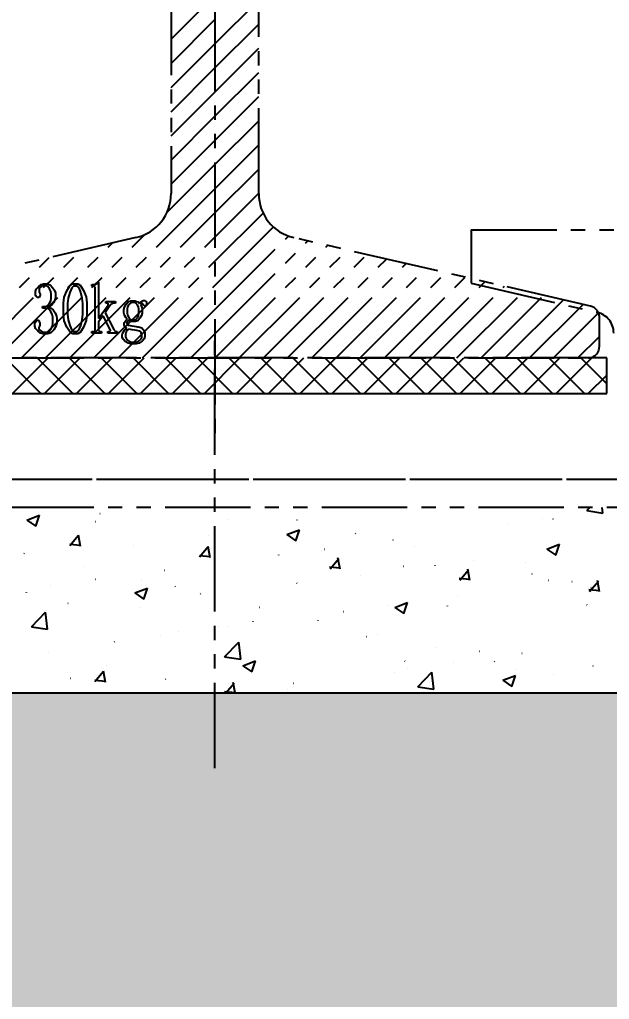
# Model space of a CAD drawing. Header units: millimetres. Extents: x -50460 to 50460, y -35640 to 35640.
# Drawn here: x 29343.7 to 29426.4, y 20421.4 to 20559 of the extents above; entities that cross this region are included whole.
import ezdxf

# ---------------------------------------------------------------- set-up
doc = ezdxf.new("R2010")
doc.units = ezdxf.units.MM
doc.linetypes.add('双点画线', pattern=[22, 12, -2, 2, -2, 2, -2])
doc.layers.get('0').update_dxf_attribs({"lineweight": 35})
for name, color, linetype, lineweight in [('7', 30, '双点画线', 18), ('EB0', 7, 'Continuous', 15), ('剖面线层', 6, 'Continuous', 18), ('尺寸线层', 4, 'Continuous', 18), ('细实线层', 3, 'Continuous', 18)]:
    doc.layers.add(name, color=color, linetype=linetype, lineweight=lineweight)
doc.styles.get("Standard").update_dxf_attribs({"font": ''})
doc.styles.get('Standard').set_extended_font_data('宋体')
doc.dimstyles.new('AM_DEMATIC$0', dxfattribs={"dimscale": 120, "dimtxt": 3, "dimasz": 1.5, "dimexe": 1, "dimexo": 0, "dimgap": 1, "dimtad": 1, "dimdsep": 46, "dimtxsty": 'Standard', "dimblk": '_CAXARROW', "dimcen": 0, "dimdle": 3, "dimclrd": 256, "dimclre": 256, "dimclrt": 2, "dimadec": 0, "dimazin": 2, "dimtfac": 0.7071067811865475, "dimtdec": 3, "dimtmove": 0, "dimatfit": 3, "dimfxl": 1, "dimfrac": 2, "dimtolj": 1, "dimlwd": 18, "dimarcsym": 0})

# ---------------------------------------------------------------- blocks, each defined once
blk = doc.blocks.new('*X651')
at = {"layer": '剖面线层', "linetype": 'Continuous', "lineweight": 18}
h = blk.add_hatch(dxfattribs=at)
h.set_pattern_fill('AR-CONC', color=256, scale=2, style=0)
h.set_pattern_definition([(50, (0, 0), (364.3693379920079, -31.87817107780614), [38.1, -419.1]), (355, (0, 0), (-70.48565195133396, 382.11328576436), [30.48, -335.28]), (100.451, (30.364, -2.6565), (293.8850033319186, 350.2333756405837), [32.38, -356.18]), (46.1842, (0, 101.6), (542.1580817842598, -84.0846558654543), [57.15, -628.65]), (96.6356, (45.1798, 94.593), (474.8084689324743, 494.8511117800984), [48.57, -534.27]), (351.1840000000001, (0, 101.6), (474.8092116278674, 494.8502357211958), [45.72, -502.92]), (21, (50.8, 76.2), (303.2297596707666, -204.5310370335249), [38.1, -419.1]), (326, (50.8, 76.2), (123.6040566952945, 368.3759322446384), [30.48, -335.28]), (71.4514, (76.069, 59.1558), (426.8329815402489, 163.8457154321148), [32.38, -356.18]), (37.50000000000001, (0, 0), (6.177206501183633, 169.1100777463062), [0, -331.216, 0, -340.36, 0, -336.55]), (7.499999999999999, (0, 0), (133.6393250206115, 200.361149636239), [0, -194.056, 0, -323.596, 0, -128.27]), (-32.5, (-113.284, 0), (271.1811903337428, -11.45748798534692), [0, -127, 0, -396.24, 0, -525.78]), (-42.5, (-164.084, 0), (296.2583627720361, 50.85298206666603), [0, -165.1, 0, -263.144, 0, -373.38])])
h.paths.add_polyline_path([(-14158.30703847496, -200), (-14158.30703847496, -50.59028300460341), (-14158.30703847496, 0), (2421.692961525172, 0), (2421.692961525172, -200)], flags=0)
at = {"layer": '7', "linetype": '双点画线', "lineweight": 25}
blk.add_line((-14158.30703847496, 0), (2421.692961525172, 0), dxfattribs=at)
blk = doc.blocks.new('*X667')
at = {"layer": '7', "linetype": '双点画线', "lineweight": 25}
for p, q in [((0, 162.5038301414315), (0, 34.88225860645252)), ((-6.149999999994179, 120.7689010294016), (-6.149999999994179, 70.13117869541747)), ((6.149999999994179, 70.13117869541747), (6.149999999994179, 120.7689010294016)), ((-6.150000000081491, 91.81168824545603), (-1.164153218269348e-10, 97.9616882454211)), ((5.820766091346741e-11, 91.17346314615133), (6.150000000081491, 97.32346314617462)), ((-6.150000000023283, 88.41757569585025), (-5.820766091346741e-11, 94.56757569575711)), ((-5.820766091346741e-11, 87.77935059631272), (6.149999999965075, 93.9293505962778)), ((-6.150000000081491, 85.02346314606984), (5.820766091346741e-11, 91.17346314615133)), ((5.820766091346741e-11, 84.38523804670695), (6.150000000081491, 90.53523804667202)), ((-6.150000000081491, 81.62935059628944), (-5.820766091346741e-11, 87.77935059631272)), ((2.91038304567337e-10, 80.99112549727579), (6.150000000197906, 87.14112549724086)), ((-6.150000000023283, 78.23523804668366), (5.820766091346741e-11, 84.38523804670695)), ((5.820766091346741e-11, 77.59701294732076), (6.150000000081491, 83.74701294734405)), ((-6.150000000139698, 74.84112549678684), (5.820766091346741e-11, 80.99112549704296)), ((5.820766091346741e-11, 74.20290039759857), (6.150000000081491, 80.35290039762185)), ((-6.149999999906868, 71.44701294735569), (-5.820766091346741e-11, 77.59701294720435)), ((5.820766091346741e-11, 70.80878784787637), (6.150000000081491, 76.95878784789966)), ((-6.735949545909534, 67.46695085157262), (-5.820766091346741e-11, 74.20290039748215)), ((-5.820766091346741e-11, 67.41467529815418), (6.150000000081491, 73.56467529829388)), ((-23.75878784776432, 47.05000000005384), (-5.820766091346741e-11, 70.80878784775996)), ((5.820766091346741e-11, 64.0205627485484), (6.150000000081491, 70.17056274857168)), ((-20.36467529810034, 47.05000000011205), (-5.820766091346741e-11, 67.41467529815418)), ((-5.820766091346741e-11, 60.62645019870979), (6.769359332742169, 67.39580953138648)), ((5.820766091346741e-11, 57.23233764910401), (8.213721730397083, 65.4460593793192)), ((35.99041606974788, 65.04999957531254), (100.9904147956986, 65.04999957531254)), ((35.99041606974788, 65.04999957531254), (35.99041606974788, 57.53504422264086)), ((-11.07156080492132, 63.94392878402869), (-52.7426721764059, 54.32339467950078)), ((-27.15290039754473, 47.04999999993743), (-9.835772156264284, 64.3671282412688)), ((-16.97056274855277, 47.04999999993743), (-5.820766091346741e-11, 64.02056274843198)), ((2.91038304567337e-10, 53.83822509973106), (10.32650521153118, 64.16473031084752)), ((5.820766091346741e-11, 50.44411254977604), (13.04435971792554, 63.48847226764337)), ((52.7426721764059, 54.32339467950078), (11.07156080492132, 63.94392878402869)), ((-33.94112549704732, 47.04999999999563), (-18.84088699729182, 62.15023849969293)), ((-30.54701294726692, 47.04999999999563), (-14.42797296779463, 63.16903997946793)), ((0.03394112555542961, 47.05000000005384), (15.82942939474015, 62.84548826918035)), ((3.42805367539404, 47.05000000017026), (18.58692412398523, 62.20887044881965)), ((-37.33523804653669, 47.05000000011205), (-23.25380102603231, 61.13143702061643)), ((-13.57645019865595, 47.05000000005384), (-5.820766091346741e-11, 60.62645019870979)), ((6.822166224999819, 47.04999999999563), (21.34441885357955, 61.57225262857537)), ((10.21627877483843, 47.05000000028667), (24.10191358294105, 60.9356348083893)), ((13.61039132444421, 47.05000000017026), (26.85940831241896, 60.29901698814501)), ((17.00450387393357, 47.04999999999563), (29.61690304212971, 59.66239916813356)), ((20.3986164238886, 47.05000000017026), (32.37439777160762, 59.02578134788928)), ((23.79272897349438, 47.05000000011205), (35.13189250096912, 58.389163527645)), ((-25.17240260523977, 56.37757411984421), (-25.06840260523313, 56.69757411984392)), ((-25.06840260523313, 56.69757411984392), (-24.75640260522778, 57.0575741198445)), ((-24.75640260522778, 57.0575741198445), (-24.37640260523767, 57.34257411984436)), ((-24.59734010523243, 56.90562099484669), (-24.66040260523732, 56.74694911984625)), ((-24.66040260523732, 56.74694911984625), (-24.66040260523732, 56.58319911984654)), ((-24.66040260523732, 56.58319911984654), (-24.66040260523732, 56.41913661984654)), ((-24.40815260523232, 57.05413661984494), (-24.59734010523243, 56.90562099484669)), ((-24.19152760523139, 57.16171474484509), (-24.40815260523232, 57.05413661984494)), ((-24.37640260523767, 57.34257411984436), (-24.06840260523313, 57.43757411984552)), ((-24.0461526052386, 57.19757411984392), (-24.19152760523139, 57.16171474484509)), ((-24.06840260523313, 57.43757411984552), (-23.79640260523593, 57.43757411984552)), ((-23.93640260523534, 57.19757411984392), (-24.0461526052386, 57.19757411984392)), ((-23.68565260522882, 57.19757411984392), (-23.93640260523534, 57.19757411984392)), ((-23.79640260523593, 57.43757411984552), (-23.47640260522894, 57.43757411984552)), ((-23.43877760523173, 57.08960536984523), (-23.68565260522882, 57.19757411984392)), ((-23.47640260522894, 57.43757411984552), (-23.14040260523325, 57.3114803698445)), ((-23.19965260523895, 56.76569911984552), (-23.43877760523173, 57.08960536984523)), ((-23.02321510523325, 56.3698397448461), (-23.19965260523895, 56.76569911984552)), ((-23.14040260523325, 57.3114803698445), (-22.77240260523104, 56.93319911984509)), ((-22.77240260523104, 56.93319911984509), (-22.48440260523057, 56.48429286984538)), ((-22.48440260523057, 56.48429286984538), (-22.38840260524012, 56.14632411984348)), ((-21.14492815267295, 55.56257411984552), (-20.79692815267481, 56.47757411984639)), ((-20.79692815267481, 56.47757411984639), (-20.35692815267248, 57.19757411984392)), ((-20.07899065267702, 56.90257411984567), (-20.37167815267458, 56.25757411984523)), ((-20.35692815267248, 57.19757411984392), (-19.96492815267993, 57.43757411984552)), ((-19.82742815268284, 57.11757411984581), (-20.07899065267702, 56.90257411984567)), ((-19.96492815267993, 57.43757411984552), (-19.59692815267772, 57.43757411984552)), ((-19.59642815268307, 57.11757411984581), (-19.82742815268284, 57.11757411984581)), ((-19.59692815267772, 57.43757411984552), (-19.24492815267877, 57.43757411984552)), ((-19.33267815268482, 57.11757411984581), (-19.59642815268307, 57.11757411984581)), ((-19.06886565267632, 56.90257411984567), (-19.33267815268482, 57.11757411984581)), ((-19.24492815267877, 57.43757411984552), (-18.86492815267411, 57.20757411984596)), ((-18.80492815267644, 56.25757411984523), (-19.06886565267632, 56.90257411984567)), ((-18.86492815267411, 57.20757411984596), (-18.4289281526726, 56.51757411984363)), ((-18.4289281526726, 56.51757411984363), (-18.08092815267446, 55.62257411984319)), ((-17.25345370011928, 57.11757411984581), (-17.25345370011928, 57.35757411984378)), ((-17.25345370011928, 57.35757411984378), (-16.97545370012813, 57.35757411984378)), ((-17.07445370013011, 57.11757411984581), (-17.25345370011928, 57.11757411984581)), ((-16.99970370013034, 57.11757411984581), (-17.07445370013011, 57.11757411984581)), ((-16.92870370011951, 57.09757411984538), (-16.99970370013034, 57.11757411984581)), ((-16.97545370012813, 57.35757411984378), (-16.88270370011742, 57.35757411984378)), ((-16.86520370013022, 57.03757411984407), (-16.92870370011951, 57.09757411984538)), ((-16.88270370011742, 57.35757411984378), (-16.77839120011777, 57.37757411984421)), ((-16.82039120011905, 56.95757411984596), (-16.86520370013022, 57.03757411984407)), ((-16.80545370012987, 56.87757411984421), (-16.82039120011905, 56.95757411984596)), ((-16.80545370012987, 56.7975741198461), (-16.80545370012987, 56.87757411984421)), ((-16.80545370012987, 51.07757411984494), (-16.80545370012987, 56.7975741198461)), ((-16.77839120011777, 57.37757411984421), (-16.65095370012568, 57.43757411984552)), ((-16.65095370012568, 57.43757411984552), (-16.53514120011823, 57.51757411984363)), ((-16.53514120011823, 57.51757411984363), (-16.46570370013069, 57.59757411984538)), ((-16.46570370013069, 57.59757411984538), (-16.41945370013127, 57.67757411984348)), ((-16.41945370013127, 57.67757411984348), (-16.35745370012592, 57.67757411984348)), ((-16.35745370012592, 57.67757411984348), (-16.35745370012592, 52.59757411984538)), ((-10.18233764887555, 47.05000000017026), (-1.746229827404022e-10, 57.23233764887118)), ((27.18684152333299, 47.05000000028667), (37.88938723033061, 57.7525457072843)), ((30.58095407282235, 47.05000000011205), (40.64688195980852, 57.11592788704002)), ((33.97506662242813, 47.04999999993743), (43.40437668928644, 56.47931006679573)), ((35.99041606974788, 57.53504422264086), (53.66526929511747, 53.45448189251329)), ((-25.17240260523977, 56.07757411984494), (-25.17240260523977, 56.37757411984421)), ((-25.17240260523977, 55.91757411984509), (-25.17240260523977, 56.07757411984494)), ((-25.14440260523406, 55.76757411984363), (-25.17240260523977, 55.91757411984509)), ((-25.0604026052315, 55.63757411984625), (-25.14440260523406, 55.76757411984363)), ((-24.96040260524023, 55.5475741198461), (-25.0604026052315, 55.63757411984625)), ((-24.8844026052393, 55.51757411984363), (-24.96040260524023, 55.5475741198461)), ((-24.82040260524082, 55.51757411984363), (-24.8844026052393, 55.51757411984363)), ((-24.74040260523907, 55.51757411984363), (-24.82040260524082, 55.51757411984363)), ((-24.66440260523814, 55.54827724484494), (-24.74040260523907, 55.51757411984363)), ((-24.59640260523884, 55.64038661984523), (-24.66440260523814, 55.54827724484494)), ((-24.66040260523732, 56.41913661984654), (-24.64440260523406, 56.27562099484567)), ((-24.64440260523406, 56.27562099484567), (-24.59640260523884, 56.17319911984669)), ((-24.59640260523884, 56.17319911984669), (-24.54840260522906, 56.0964022448461)), ((-24.54840260522906, 55.75812099484392), (-24.59640260523884, 55.64038661984523)), ((-24.54840260522906, 56.0964022448461), (-24.53240260524035, 56.02976161984407)), ((-24.53240260524035, 55.86569911984407), (-24.54840260522906, 55.75812099484392)), ((-24.53240260524035, 56.02976161984407), (-24.53240260524035, 55.96819911984494)), ((-24.53240260524035, 55.96819911984494), (-24.53240260524035, 55.86569911984407)), ((-23.26065260524047, 54.66819911984567), (-23.03846510522999, 55.04858974484523)), ((-23.03846510522999, 55.04858974484523), (-22.96440260524105, 55.40851161984392)), ((-22.96440260524105, 56.04601161984465), (-23.02321510523325, 56.3698397448461)), ((-22.96440260524105, 55.75819911984581), (-22.96440260524105, 56.04601161984465)), ((-22.96440260524105, 55.40851161984392), (-22.96440260524105, 55.75819911984581)), ((-22.44840260523779, 55.22796474484494), (-22.6284026052308, 54.83444911984407)), ((-22.38840260524012, 55.56101161984407), (-22.44840260523779, 55.22796474484494)), ((-22.38840260524012, 56.14632411984348), (-22.38840260524012, 55.86382411984596)), ((-22.38840260524012, 55.86382411984596), (-22.38840260524012, 55.56101161984407)), ((-21.26092815268203, 54.73757411984479), (-21.14492815267295, 55.56257411984552)), ((-20.60661565267947, 55.4325741198445), (-20.6849281526811, 54.67757411984348)), ((-20.37167815267458, 56.25757411984523), (-20.60661565267947, 55.4325741198445)), ((-18.60692815267248, 55.4325741198445), (-18.80492815267644, 56.25757411984523)), ((-18.54092815268086, 54.67757411984348), (-18.60692815267248, 55.4325741198445)), ((-18.08092815267446, 55.62257411984319), (-17.96492815267993, 54.77757411984567)), ((-12.10197924757085, 54.96257411984334), (-11.7899792475655, 55.07757411984494)), ((-11.7899792475655, 55.07757411984494), (-11.48597924757632, 55.07757411984494)), ((-11.48597924757632, 55.07757411984494), (-11.3579792475648, 55.07757411984494)), ((-11.3579792475648, 55.07757411984494), (-11.20197924757667, 55.0575741198445)), ((-11.20197924757667, 55.0575741198445), (-10.98997924756259, 54.99757411984319)), ((-10.18997924757423, 55.01757411984363), (-10.04197924757318, 55.09257411984436)), ((-10.04197924757318, 55.09257411984436), (-9.94997924756899, 55.11757411984581)), ((-9.94997924756899, 55.11757411984581), (-9.885979247570504, 55.11757411984581)), ((-9.885979247570504, 55.11757411984581), (-9.805979247568757, 55.11757411984581)), ((-9.805979247568757, 55.11757411984581), (-9.729979247567826, 55.08257411984596)), ((-9.729979247567826, 55.08257411984596), (-9.661979247568524, 54.97757411984639)), ((37.36917917203391, 47.04999999993743), (46.16187141853152, 55.84269224643504)), ((40.76329172187252, 47.05000000011205), (48.91936614824226, 55.20607442636538)), ((-24.18040260522685, 54.03757411984407), (-24.18040260522685, 54.27757411984567)), ((-24.18040260522685, 54.27757411984567), (-23.86865260523336, 54.27757411984567)), ((-23.76440260522941, 54.03757411984407), (-24.18040260522685, 54.03757411984407)), ((-23.86865260523336, 54.27757411984567), (-23.56077760523476, 54.37523036984567)), ((-23.37640260523767, 53.92624599484407), (-23.76440260522941, 54.03757411984407)), ((-23.56077760523476, 54.37523036984567), (-23.26065260524047, 54.66819911984567)), ((-23.12440260522999, 54.30976161984654), (-23.38040260523849, 54.20882411984348)), ((-23.38040260523849, 54.20882411984348), (-23.02840260523953, 54.05007411984479)), ((-23.04440260522824, 53.59226161984407), (-23.37640260523767, 53.92624599484407)), ((-22.87240260523686, 54.49140224484654), (-23.12440260522999, 54.30976161984654)), ((-23.02840260523953, 54.05007411984479), (-22.70040260523092, 53.80194911984654)), ((-22.6284026052308, 54.83444911984407), (-22.87240260523686, 54.49140224484654)), ((-22.70040260523092, 53.80194911984654), (-22.42040260523208, 53.37507411984552)), ((-21.26092815268203, 53.95757411984596), (-21.26092815268203, 54.73757411984479)), ((-21.26092815268203, 53.11757411984581), (-21.26092815268203, 53.95757411984596)), ((-20.6849281526811, 54.67757411984348), (-20.6849281526811, 53.95757411984596)), ((-20.6849281526811, 53.95757411984596), (-20.6849281526811, 53.19757411984392)), ((-18.54092815268086, 53.95757411984596), (-18.54092815268086, 54.67757411984348)), ((-18.54092815268086, 53.19757411984392), (-18.54092815268086, 53.95757411984596)), ((-17.96492815267993, 54.77757411984567), (-17.96492815267993, 53.95757411984596)), ((-17.96492815267993, 53.95757411984596), (-17.96492815267993, 53.13757411984625)), ((-16.35745370012592, 52.59757411984538), (-15.01345370012859, 54.39757411984465)), ((-14.63895370012324, 54.48882411984596), (-15.38045370012696, 53.37819911984479)), ((-15.30145370012906, 54.75757411984523), (-15.30145370012906, 54.99757411984319)), ((-15.30145370012906, 54.99757411984319), (-13.95745370011718, 54.99757411984319)), ((-15.10945370011905, 54.75757411984523), (-15.30145370012906, 54.75757411984523)), ((-15.04545370012056, 54.75757411984523), (-15.10945370011905, 54.75757411984523)), ((-14.99345370012452, 54.73257411984378), (-15.04545370012056, 54.75757411984523)), ((-15.01345370012859, 54.39757411984465), (-14.98145370012207, 54.47757411984639)), ((-14.96545370011881, 54.65757411984669), (-14.99345370012452, 54.73257411984378)), ((-14.98145370012207, 54.47757411984639), (-14.961453700118, 54.56257411984552)), ((-14.961453700118, 54.56257411984552), (-14.96545370011881, 54.65757411984669)), ((-14.57395370012091, 54.56569911984479), (-14.63895370012324, 54.48882411984596)), ((-14.48870370011718, 54.63773036984639), (-14.57395370012091, 54.56569911984479)), ((-14.36295370012522, 54.70007411984625), (-14.48870370011718, 54.63773036984639)), ((-14.24132870012545, 54.74319911984639), (-14.36295370012522, 54.70007411984625)), ((-14.16845370012743, 54.75757411984523), (-14.24132870012545, 54.74319911984639)), ((-14.11995370012301, 54.75757411984523), (-14.16845370012743, 54.75757411984523)), ((-13.95745370011718, 54.75757411984523), (-14.11995370012301, 54.75757411984523)), ((-13.95745370011718, 54.99757411984319), (-13.95745370011718, 54.75757411984523)), ((-12.76597924757516, 53.85757411984378), (-12.6819792475726, 54.19757411984392)), ((-12.76597924757516, 53.5575741198445), (-12.76597924757516, 53.85757411984378)), ((-12.6819792475726, 54.19757411984392), (-12.42997924756492, 54.61757411984581)), ((-12.42997924756492, 54.61757411984581), (-12.10197924757085, 54.96257411984334)), ((-12.25797924757353, 54.22757411984639), (-12.3179792475712, 53.89757411984465)), ((-12.3179792475712, 53.89757411984465), (-12.3179792475712, 53.5575741198445)), ((-12.07797924756596, 54.53757411984407), (-12.25797924757353, 54.22757411984639)), ((-11.85397924756398, 54.76257411984625), (-12.07797924756596, 54.53757411984407)), ((-11.66197924756852, 54.83757411984334), (-11.85397924756398, 54.76257411984625)), ((-11.48597924757632, 54.83757411984334), (-11.66197924756852, 54.83757411984334)), ((-11.30997924756957, 54.83757411984334), (-11.48597924757632, 54.83757411984334)), ((-11.11797924757411, 54.76257411984625), (-11.30997924756957, 54.83757411984334)), ((-10.89397924757213, 54.53757411984407), (-11.11797924757411, 54.76257411984625)), ((-10.98997924756259, 54.99757411984319), (-10.7899792475655, 54.91257411984407)), ((-10.71397924756457, 54.22757411984639), (-10.89397924757213, 54.53757411984407)), ((-10.7899792475655, 54.91257411984407), (-10.66997924757015, 54.81757411984654)), ((-10.65397924756689, 53.89757411984465), (-10.71397924756457, 54.22757411984639)), ((-10.66997924757015, 54.81757411984654), (-10.58997924756841, 54.71757411984436)), ((-10.65397924756689, 53.5575741198445), (-10.65397924756689, 53.89757411984465)), ((-10.58997924756841, 54.71757411984436), (-10.47797924757469, 54.81757411984654)), ((-10.47797924757469, 54.81757411984654), (-10.34997924756317, 54.91757411984509)), ((-10.39797924757295, 54.61757411984581), (-10.46197924757143, 54.5575741198445)), ((-10.46197924757143, 54.5575741198445), (-10.39797924757295, 54.47757411984639)), ((-10.32197924757202, 54.66757411984509), (-10.39797924757295, 54.61757411984581)), ((-10.39797924757295, 54.47757411984639), (-10.33397924757446, 54.34757411984538)), ((-10.34997924756317, 54.91757411984509), (-10.18997924757423, 55.01757411984363)), ((-10.33397924757446, 54.34757411984538), (-10.26997924757598, 54.11757411984581)), ((-10.2219792475662, 54.69757411984392), (-10.32197924757202, 54.66757411984509)), ((-10.26997924757598, 54.11757411984581), (-10.2219792475662, 53.87257411984319)), ((-10.13397924756282, 54.69757411984392), (-10.2219792475662, 54.69757411984392)), ((-10.2219792475662, 53.87257411984319), (-10.20597924756294, 53.69757411984392)), ((-10.20597924756294, 53.69757411984392), (-10.20597924756294, 53.5575741198445)), ((-10.09397924756922, 54.65757411984669), (-10.13397924756282, 54.69757411984392)), ((-10.07797924756596, 54.59757411984538), (-10.09397924756922, 54.65757411984669)), ((-10.0619792475627, 54.53757411984407), (-10.07797924756596, 54.59757411984538)), ((-10.03397924757155, 54.47757411984639), (-10.0619792475627, 54.53757411984407)), ((-9.98197924757551, 54.41757411984509), (-10.03397924757155, 54.47757411984639)), ((-9.921979247563286, 54.37257411984319), (-9.98197924757551, 54.41757411984509)), ((-9.869979247567244, 54.35757411984378), (-9.921979247563286, 54.37257411984319)), ((-9.821979247572017, 54.35757411984378), (-9.869979247567244, 54.35757411984378)), ((-9.75797924757353, 54.35757411984378), (-9.821979247572017, 54.35757411984378)), ((-9.697979247575859, 54.38257411984523), (-9.75797924757353, 54.35757411984378)), ((-9.645979247565265, 54.45757411984596), (-9.697979247575859, 54.38257411984523)), ((-9.661979247568524, 54.97757411984639), (-9.613979247573297, 54.85757411984378)), ((-9.609979247572483, 54.55257411984348), (-9.645979247565265, 54.45757411984596)), ((-9.613979247573297, 54.85757411984378), (-9.597979247570038, 54.77757411984567)), ((-9.597979247570038, 54.63757411984625), (-9.609979247572483, 54.55257411984348)), ((-9.597979247570038, 54.77757411984567), (-9.597979247570038, 54.71757411984436)), ((-9.597979247570038, 54.71757411984436), (-9.597979247570038, 54.63757411984625)), ((-6.788225099211559, 47.05000000022847), (5.820766091346741e-11, 53.83822509949823)), ((44.1574042714783, 47.04999999993743), (51.67686087772017, 54.5694566061793)), ((-25.14590260523255, 52.17757411984348), (-25.03871510522731, 52.31257411984552)), ((-25.03871510522731, 52.31257411984552), (-24.96215260523604, 52.35757411984378)), ((-24.96215260523604, 52.35757411984378), (-24.90090260523721, 52.35757411984378)), ((-24.90090260523721, 52.35757411984378), (-24.80915260523034, 52.35757411984378)), ((-24.80915260523034, 52.35757411984378), (-24.72121510523721, 52.3114803698445)), ((-24.72121510523721, 52.3114803698445), (-24.64090260522789, 52.17319911984669)), ((-22.81640260524, 53.16718349484654), (-23.04440260522824, 53.59226161984407)), ((-22.74040260523907, 52.78257411984669), (-22.81640260524, 53.16718349484654)), ((-22.74040260523907, 52.41819911984567), (-22.74040260523907, 52.78257411984669)), ((-22.74040260523907, 51.97288661984567), (-22.74040260523907, 52.41819911984567)), ((-22.42040260523208, 53.37507411984552), (-22.22840260523662, 52.92343349484509)), ((-22.22840260523662, 52.92343349484509), (-22.16440260523814, 52.60101161984494)), ((-22.16440260523814, 52.60101161984494), (-22.16440260523814, 52.34319911984494)), ((-22.16440260523814, 52.34319911984494), (-22.16440260523814, 51.96601161984654)), ((-21.14092815267213, 52.25757411984523), (-21.26092815268203, 53.11757411984581)), ((-20.6849281526811, 53.19757411984392), (-20.60661565267947, 52.41757411984509)), ((-20.60661565267947, 52.41757411984509), (-20.37167815267458, 51.59757411984538)), ((-18.82117815267702, 51.59757411984538), (-18.61099065268354, 52.41757411984509)), ((-18.61099065268354, 52.41757411984509), (-18.54092815268086, 53.19757411984392)), ((-17.96492815267993, 53.13757411984625), (-18.08092815267446, 52.28757411984407)), ((-15.67295370012289, 52.9850741198461), (-16.35745370012592, 52.12819911984479)), ((-14.7169537001173, 51.04444911984319), (-15.67295370012289, 52.9850741198461)), ((-15.38045370012696, 53.37819911984479), (-14.18145370011916, 51.03757411984407)), ((-12.76597924757516, 53.39757411984465), (-12.76597924757516, 53.5575741198445)), ((-12.72997924756783, 53.20757411984596), (-12.76597924757516, 53.39757411984465)), ((-12.62197924757493, 52.95757411984596), (-12.72997924756783, 53.20757411984596)), ((-12.48997924756259, 52.72257411984538), (-12.62197924757493, 52.95757411984596)), ((-12.60597924757167, 52.17757411984348), (-12.48597924757632, 52.32757411984494)), ((-12.38197924756969, 52.57757411984494), (-12.48997924756259, 52.72257411984538)), ((-12.48597924757632, 52.32757411984494), (-12.38197924756969, 52.41757411984509)), ((-12.28597924756468, 52.47757411984639), (-12.38197924756969, 52.57757411984494)), ((-12.38197924756969, 52.41757411984509), (-12.28597924756468, 52.47757411984639)), ((-12.3179792475712, 53.5575741198445), (-12.3179792475712, 53.31757411984654)), ((-12.3179792475712, 53.31757411984654), (-12.26197924757435, 53.05257411984348)), ((-12.26197924757435, 53.05257411984348), (-12.09397924756922, 52.73757411984479)), ((-12.15797924756771, 52.31757411984654), (-12.2219792475662, 52.25757411984523)), ((-12.09397924756922, 52.35757411984378), (-12.15797924756771, 52.31757411984654)), ((-12.09397924756922, 52.73757411984479), (-11.87797924756887, 52.48257411984378)), ((-12.045979247574, 52.31757411984654), (-12.09397924756922, 52.35757411984378)), ((-11.96997924757306, 52.27257411984465), (-12.045979247574, 52.31757411984654)), ((-11.87797924756887, 52.48257411984378), (-11.67797924757178, 52.39757411984465)), ((-11.67797924757178, 52.39757411984465), (-11.48597924757632, 52.39757411984465)), ((-11.48597924757632, 52.39757411984465), (-11.27797924756305, 52.39757411984465)), ((-11.27797924756305, 52.39757411984465), (-11.06997924756433, 52.47257411984538)), ((-11.06997924756433, 52.47257411984538), (-10.86197924756561, 52.69757411984392)), ((-10.86197924756561, 52.69757411984392), (-10.70597924756294, 52.99257411984581)), ((-10.50997924756666, 52.61757411984581), (-10.82197924757202, 52.27257411984465)), ((-10.70597924756294, 52.99257411984581), (-10.65397924756689, 53.27757411984567)), ((-10.65397924756689, 53.27757411984567), (-10.65397924756689, 53.5575741198445)), ((-10.28197924756387, 53.02257411984465), (-10.50997924756666, 52.61757411984581)), ((-10.20597924756294, 53.31757411984654), (-10.28197924756387, 53.02257411984465)), ((-10.20597924756294, 53.5575741198445), (-10.20597924756294, 53.31757411984654)), ((47.55151682131691, 47.05000000017026), (53.862674962249, 53.36115814113509)), ((53.97500000000582, 48.63999999999942), (53.97500000000582, 52.77414627649341)), ((-25.26840260523022, 51.87757411984421), (-25.2377776052308, 52.01257411984625)), ((-25.26840260523022, 51.75757411984523), (-25.26840260523022, 51.87757411984421)), ((-25.26840260523022, 51.49757411984319), (-25.26840260523022, 51.75757411984523)), ((-25.16440260523814, 51.20257411984494), (-25.26840260523022, 51.49757411984319)), ((-25.2377776052308, 52.01257411984625), (-25.14590260523255, 52.17757411984348)), ((-24.85240260523278, 50.83757411984334), (-25.16440260523814, 51.20257411984494)), ((-24.67640260524058, 51.39483974484392), (-24.69240260522929, 51.31288661984581)), ((-24.69240260522929, 51.31288661984581), (-24.69240260522929, 51.25132411984669)), ((-24.69240260522929, 51.25132411984669), (-24.69240260522929, 51.12819911984479)), ((-24.69240260522929, 51.12819911984479), (-24.63159010522941, 50.99491786984436)), ((-24.6284026052308, 51.51757411984363), (-24.67640260524058, 51.39483974484392)), ((-24.64090260522789, 52.17319911984669), (-24.58352760523849, 52.01952724484363)), ((-24.63159010522941, 50.99491786984436), (-24.44915260522976, 50.84132411984319)), ((-24.58040260523558, 51.65054286984378), (-24.6284026052308, 51.51757411984363)), ((-24.58352760523849, 52.01952724484363), (-24.56440260523232, 51.92726161984319)), ((-24.56440260523232, 51.76319911984319), (-24.58040260523558, 51.65054286984378)), ((-24.56440260523232, 51.92726161984319), (-24.56440260523232, 51.86569911984407)), ((-24.56440260523232, 51.86569911984407), (-24.56440260523232, 51.76319911984319)), ((-23.32684010523371, 50.78382411984421), (-23.03365260522696, 51.10257411984639)), ((-22.61240260522754, 51.01319911984319), (-23.04840260522906, 50.58148036984494)), ((-23.03365260522696, 51.10257411984639), (-22.81371510523604, 51.53265224484494)), ((-22.81371510523604, 51.53265224484494), (-22.74040260523907, 51.97288661984567)), ((-22.27640260523185, 51.53921474484378), (-22.61240260522754, 51.01319911984319)), ((-22.16440260523814, 51.96601161984654), (-22.27640260523185, 51.53921474484378)), ((-20.7809281526861, 51.35757411984378), (-21.14092815267213, 52.25757411984523)), ((-20.33292815268214, 50.66757411984509), (-20.7809281526861, 51.35757411984378)), ((-20.37167815267458, 51.59757411984538), (-20.07899065267702, 50.96757411984436)), ((-20.07899065267702, 50.96757411984436), (-19.82742815268284, 50.75757411984523)), ((-19.3489281526854, 50.75757411984523), (-19.09324065268447, 50.96757411984436)), ((-19.09324065268447, 50.96757411984436), (-18.82117815267702, 51.59757411984538)), ((-18.4289281526726, 51.37757411984421), (-18.86492815267411, 50.6725741198461)), ((-18.08092815267446, 52.28757411984407), (-18.4289281526726, 51.37757411984421)), ((-16.86945370012836, 50.83757411984334), (-16.82145370011858, 50.91757411984509)), ((-16.82145370011858, 50.91757411984509), (-16.80545370012987, 50.99757411984319)), ((-16.80545370012987, 50.99757411984319), (-16.80545370012987, 51.07757411984494)), ((-16.35745370012592, 52.12819911984479), (-16.35745370012592, 51.07069911984581)), ((-16.35745370012592, 51.07069911984581), (-16.35745370012592, 50.99257411984581)), ((-16.35745370012592, 50.99257411984581), (-16.33745370012184, 50.91437099484392)), ((-14.66945370013127, 50.96257411984334), (-14.7169537001173, 51.04444911984319)), ((-14.64970370012452, 50.88577724484639), (-14.66945370013127, 50.96257411984334)), ((-14.18145370011916, 51.03757411984407), (-14.13345370012394, 50.95757411984596)), ((-14.13345370012394, 50.95757411984596), (-14.07745370012708, 50.88257411984523)), ((-12.83122924757481, 50.71757411984436), (-12.66854174756736, 50.94757411984392)), ((-12.73397924756864, 51.87757411984421), (-12.70197924757667, 52.01257411984625)), ((-12.73397924756864, 51.75757411984523), (-12.73397924756864, 51.87757411984421)), ((-12.73397924756864, 51.65757411984669), (-12.73397924756864, 51.75757411984523)), ((-12.7063542475662, 51.5475741198461), (-12.73397924756864, 51.65757411984669)), ((-12.62347924757341, 51.41757411984509), (-12.7063542475662, 51.5475741198461)), ((-12.70197924757667, 52.01257411984625), (-12.60597924757167, 52.17757411984348)), ((-12.66854174756736, 50.94757411984392), (-12.49797924756422, 51.07757411984494)), ((-12.51691674756876, 51.2975741198461), (-12.62347924757341, 51.41757411984509)), ((-12.41822924757435, 51.21757411984436), (-12.51691674756876, 51.2975741198461)), ((-12.49797924756422, 51.07757411984494), (-12.3234792475705, 51.15757411984669)), ((-12.3234792475705, 51.15757411984669), (-12.41822924757435, 51.21757411984436)), ((-12.33397924757446, 52.0575741198445), (-12.34997924756317, 51.99757411984319)), ((-12.34997924756317, 51.99757411984319), (-12.34997924756317, 51.95757411984596)), ((-12.34997924756317, 51.95757411984596), (-12.34997924756317, 51.87757411984421)), ((-12.34997924756317, 51.87757411984421), (-12.33397924757446, 51.7975741198461)), ((-12.28597924756468, 52.15757411984669), (-12.33397924757446, 52.0575741198445)), ((-12.33397924757446, 51.7975741198461), (-12.28597924756468, 51.71757411984436)), ((-12.20297924756596, 50.99757411984319), (-12.32816674756759, 50.88257411984523)), ((-12.2219792475662, 52.25757411984523), (-12.28597924756468, 52.15757411984669)), ((-12.28597924756468, 51.71757411984436), (-12.2219792475662, 51.65757411984669)), ((-12.2219792475662, 51.65757411984669), (-12.15797924756771, 51.63757411984625)), ((-12.07047924757353, 51.07757411984494), (-12.20297924756596, 50.99757411984319)), ((-12.15797924756771, 51.63757411984625), (-12.09397924756922, 51.63757411984625)), ((-12.09397924756922, 51.63757411984625), (-11.8859792475705, 51.59757411984538)), ((-11.86522924757446, 51.03757411984407), (-12.07047924757353, 51.07757411984494)), ((-11.83797924757528, 52.21757411984436), (-11.96997924757306, 52.27257411984465)), ((-11.8859792475705, 51.59757411984538), (-11.64597924756526, 51.55257411984348)), ((-11.61654174757132, 50.99257411984581), (-11.86522924757446, 51.03757411984407)), ((-11.69397924757504, 52.1725741198461), (-11.83797924757528, 52.21757411984436)), ((-11.58197924756678, 52.15757411984669), (-11.69397924757504, 52.1725741198461)), ((-11.64597924756526, 51.55257411984348), (-11.34197924757609, 51.49757411984319)), ((-11.28097924757458, 50.93757411984552), (-11.61654174757132, 50.99257411984581)), ((-11.48597924757632, 52.15757411984669), (-11.58197924756678, 52.15757411984669)), ((-11.14997924756608, 52.15757411984669), (-11.48597924757632, 52.15757411984669)), ((-11.34197924757609, 51.49757411984319), (-11.05797924757644, 51.44757411984392)), ((-10.9572292475641, 50.88257411984523), (-11.28097924757458, 50.93757411984552)), ((-10.82197924757202, 52.27257411984465), (-11.14997924756608, 52.15757411984669)), ((-11.05797924757644, 51.44757411984392), (-10.87797924756887, 51.41757411984509)), ((-10.87797924756887, 51.41757411984509), (-10.7499792475719, 51.39757411984465)), ((-10.7499792475719, 51.39757411984465), (-10.50997924756666, 51.35757411984378)), ((-10.50997924756666, 51.35757411984378), (-10.27397924757679, 51.26257411984625)), ((-10.27397924757679, 51.26257411984625), (-10.045979247574, 51.0575741198445)), ((-10.045979247574, 51.0575741198445), (-9.877979247568874, 50.8075741198445)), ((-24.46840260522731, 50.53757411984407), (-24.85240260523278, 50.83757411984334)), ((-24.14840260523488, 50.43757411984552), (-24.46840260522731, 50.53757411984407)), ((-24.44915260522976, 50.84132411984319), (-24.23009010523674, 50.71851161984523)), ((-24.23009010523674, 50.71851161984523), (-24.05940260522766, 50.67757411984348)), ((-23.86040260523441, 50.43757411984552), (-24.14840260523488, 50.43757411984552)), ((-24.05940260522766, 50.67757411984348), (-23.91290260523965, 50.67757411984348)), ((-23.91290260523965, 50.67757411984348), (-23.61990260523453, 50.67757411984348)), ((-23.46040260524023, 50.43757411984552), (-23.86040260523441, 50.43757411984552)), ((-23.61990260523453, 50.67757411984348), (-23.32684010523371, 50.78382411984421)), ((-23.04840260522906, 50.58148036984494), (-23.46040260524023, 50.43757411984552)), ((-19.94892815267667, 50.43757411984552), (-20.33292815268214, 50.66757411984509)), ((-19.59692815267772, 50.43757411984552), (-19.94892815267667, 50.43757411984552)), ((-19.82742815268284, 50.75757411984523), (-19.59642815268307, 50.75757411984523)), ((-19.24492815267877, 50.43757411984552), (-19.59692815267772, 50.43757411984552)), ((-19.59642815268307, 50.75757411984523), (-19.3489281526854, 50.75757411984523)), ((-18.86492815267411, 50.6725741198461), (-19.24492815267877, 50.43757411984552)), ((-17.25345370011928, 50.51757411984363), (-17.25345370011928, 50.75757411984523)), ((-17.25345370011928, 50.75757411984523), (-17.09345370013034, 50.75757411984523)), ((-15.90945370012196, 50.51757411984363), (-17.25345370011928, 50.51757411984363)), ((-17.09345370013034, 50.75757411984523), (-17.01345370012859, 50.75757411984523)), ((-17.01345370012859, 50.75757411984523), (-16.93745370012766, 50.77757411984567)), ((-16.93745370012766, 50.77757411984567), (-16.86945370012836, 50.83757411984334)), ((-16.33745370012184, 50.91437099484392), (-16.27745370012417, 50.83601161984552)), ((-16.27745370012417, 50.83601161984552), (-16.20145370012324, 50.77718349484348)), ((-16.20145370012324, 50.77718349484348), (-16.13345370012394, 50.75757411984523)), ((-16.13345370012394, 50.75757411984523), (-16.06945370012545, 50.75757411984523)), ((-16.06945370012545, 50.75757411984523), (-15.90945370012196, 50.75757411984523)), ((-15.90945370012196, 50.75757411984523), (-15.90945370012196, 50.51757411984363)), ((-15.00495370011777, 50.51757411984363), (-15.00495370011777, 50.75757411984523)), ((-15.00495370011777, 50.75757411984523), (-14.90895370012731, 50.75757411984523)), ((-13.70145370012324, 50.51757411984363), (-15.00495370011777, 50.51757411984363)), ((-14.90895370012731, 50.75757411984523), (-14.82895370012557, 50.75757411984523)), ((-14.82895370012557, 50.75757411984523), (-14.75307870013057, 50.77296474484319)), ((-14.75307870013057, 50.77296474484319), (-14.68545370011998, 50.81913661984436)), ((-14.68545370011998, 50.81913661984436), (-14.64970370012452, 50.88577724484639)), ((-14.07745370012708, 50.88257411984523), (-14.00545370012696, 50.81757411984654)), ((-14.00545370012696, 50.81757411984654), (-13.93345370012685, 50.77257411984465)), ((-13.93345370012685, 50.77257411984465), (-13.87745370012999, 50.75757411984523)), ((-13.87745370012999, 50.75757411984523), (-13.82945370012021, 50.75757411984523)), ((-13.82945370012021, 50.75757411984523), (-13.70145370012324, 50.75757411984523)), ((-13.70145370012324, 50.75757411984523), (-13.70145370012324, 50.51757411984363)), ((-12.98997924756259, 50.2975741198461), (-12.95029174757656, 50.47257411984538)), ((-12.98997924756259, 50.15757411984669), (-12.98997924756259, 50.2975741198461)), ((-12.98997924756259, 49.93757411984552), (-12.98997924756259, 50.15757411984669)), ((-12.8859792475705, 49.68757411984552), (-12.98997924756259, 49.93757411984552)), ((-12.95029174757656, 50.47257411984538), (-12.83122924757481, 50.71757411984436)), ((-12.57397924756515, 49.37757411984421), (-12.8859792475705, 49.68757411984552)), ((-12.51616674757679, 50.49257411984581), (-12.54197924757318, 50.31757411984654)), ((-12.54197924757318, 50.31757411984654), (-12.54197924757318, 50.15757411984669)), ((-12.54197924757318, 50.15757411984669), (-12.54197924757318, 49.99757411984319)), ((-12.54197924757318, 49.99757411984319), (-12.4719792475662, 49.8075741198445)), ((-12.43872924757306, 50.69757411984392), (-12.51616674757679, 50.49257411984581)), ((-12.4719792475662, 49.8075741198445), (-12.26197924757435, 49.5575741198445)), ((-12.32816674756759, 50.88257411984523), (-12.43872924757306, 50.69757411984392)), ((-12.26197924757435, 49.5575741198445), (-11.98191674756526, 49.34757411984538)), ((-10.7439792475634, 50.83757411984334), (-10.9572292475641, 50.88257411984523)), ((-10.58597924756759, 50.7975741198461), (-10.7439792475634, 50.83757411984334)), ((-10.50697924756969, 50.77757411984567), (-10.58597924756759, 50.7975741198461)), ((-10.58122924757481, 49.49757411984319), (-10.34779174756841, 49.71757411984436)), ((-10.42797924757178, 50.72257411984538), (-10.50697924756969, 50.77757411984567)), ((-10.34897924757388, 50.59757411984538), (-10.42797924757178, 50.72257411984538)), ((-10.28972924756818, 50.44257411984654), (-10.34897924757388, 50.59757411984538)), ((-10.34779174756841, 49.71757411984436), (-10.26997924757598, 49.93757411984552)), ((-10.26997924757598, 50.2975741198461), (-10.28972924756818, 50.44257411984654)), ((-10.26997924757598, 50.15757411984669), (-10.26997924757598, 50.2975741198461)), ((-10.26997924757598, 49.93757411984552), (-10.26997924757598, 50.15757411984669)), ((-9.921979247563286, 49.74257411984581), (-10.2219792475662, 49.39757411984465)), ((-9.821979247572017, 50.0575741198445), (-9.921979247563286, 49.74257411984581)), ((-9.877979247568874, 50.8075741198445), (-9.821979247572017, 50.57757411984494)), ((-9.821979247572017, 50.57757411984494), (-9.821979247572017, 50.35757411984378)), ((-9.821979247572017, 50.35757411984378), (-9.821979247572017, 50.0575741198445)), ((-3.394112549722195, 47.04999999999563), (5.820766091346741e-11, 50.44411254977604)), ((0, -10.56862464834194), (0, 50.04999999999563)), ((50.94562937127193, 47.05000000034488), (53.97500000015134, 50.07937062922429)), ((-12.17797924757178, 49.12257411984319), (-12.57397924756515, 49.37757411984421)), ((-11.82197924757202, 49.03757411984407), (-12.17797924757178, 49.12257411984319)), ((-11.98191674756526, 49.34757411984538), (-11.7017292475648, 49.27757411984567)), ((-11.48597924757632, 49.03757411984407), (-11.82197924757202, 49.03757411984407)), ((-11.7017292475648, 49.27757411984567), (-11.42147924756864, 49.27757411984567)), ((-11.05397924757563, 49.03757411984407), (-11.48597924757632, 49.03757411984407)), ((-11.42147924756864, 49.27757411984567), (-11.15697924756387, 49.27757411984567)), ((-11.15697924756387, 49.27757411984567), (-10.88079174756422, 49.33257411984596)), ((-10.62997924757656, 49.12757411984421), (-11.05397924757563, 49.03757411984407)), ((-10.88079174756422, 49.33257411984596), (-10.58122924757481, 49.49757411984319)), ((-10.2219792475662, 49.39757411984465), (-10.62997924757656, 49.12757411984421)), ((55, 47.05000000000655), (-55, 47.05000000000655)), ((-52.38499999999476, 47.04999999999563), (52.38499999999476, 47.04999999999563)), ((-24.44800730748102, 42.05000000000655), (-29.44800730748102, 47.05000000000655)), ((-28.41631938237697, 42.05000000000655), (-23.41631938237697, 47.05000000000655)), ((-19.95787924714386, 42.05000000000655), (-24.95787924714386, 47.05000000000655)), ((-23.92619132180698, 42.05000000000655), (-18.92619132180698, 47.05000000000655)), ((-15.46775118657388, 42.05000000000655), (-20.46775118657388, 47.05000000000655)), ((-19.436063261237, 42.05000000000655), (-14.436063261237, 47.05000000000655)), ((-10.97762312600389, 42.05000000000655), (-15.97762312600389, 47.05000000000655)), ((-14.94593520066701, 42.05000000000655), (-9.945935200667009, 47.05000000000655)), ((-6.487495065433905, 42.05000000000655), (-11.4874950654339, 47.05000000000655)), ((-10.45580714009702, 42.05000000000655), (-5.455807140097022, 47.05000000000655)), ((-1.997367004863918, 42.05000000000655), (-6.997367004863918, 47.05000000000655)), ((-5.965679079759866, 42.05000000000655), (-0.965679079759866, 47.05000000000655)), ((2.492761055706069, 42.05000000000655), (-2.507238944293931, 47.05000000000655)), ((-1.475551019189879, 42.05000000000655), (3.524448980810121, 47.05000000000655)), ((6.982889116276056, 42.05000000000655), (1.982889116276056, 47.05000000000655)), ((3.014577041380107, 42.05000000000655), (8.014577041380107, 47.05000000000655)), ((11.47301717661321, 42.05000000000655), (6.473017176613212, 47.05000000000655)), ((7.504705101950094, 42.05000000000655), (12.50470510195009, 47.05000000000655)), ((15.9631452371832, 42.05000000000655), (10.9631452371832, 47.05000000000655)), ((11.99483316252008, 42.05000000000655), (16.99483316252008, 47.05000000000655)), ((20.45327329775319, 42.05000000000655), (15.45327329775319, 47.05000000000655)), ((16.48496122309007, 42.05000000000655), (21.48496122309007, 47.05000000000655)), ((24.94340135832317, 42.05000000000655), (19.94340135832317, 47.05000000000655)), ((20.97508928366005, 42.05000000000655), (25.97508928366005, 47.05000000000655)), ((29.43352941889316, 42.05000000000655), (24.43352941889316, 47.05000000000655)), ((25.46521734399721, 42.05000000000655), (30.46521734399721, 47.05000000000655)), ((33.92365747946315, 42.05000000000655), (28.92365747946315, 47.05000000000655)), ((29.9553454045672, 42.05000000000655), (34.9553454045672, 47.05000000000655)), ((38.4137855398003, 42.05000000000655), (33.4137855398003, 47.05000000000655)), ((34.44547346513718, 42.05000000000655), (39.44547346513718, 47.05000000000655)), ((42.90391360037029, 42.05000000000655), (37.90391360037029, 47.05000000000655)), ((38.93560152570717, 42.05000000000655), (43.93560152570717, 47.05000000000655)), ((47.39404166094027, 42.05000000000655), (42.39404166094027, 47.05000000000655)), ((43.42572958627716, 42.05000000000655), (48.42572958627716, 47.05000000000655)), ((51.88416972151026, 42.05000000000655), (46.88416972151026, 47.05000000000655)), ((47.91585764684714, 42.05000000000655), (52.91585764684714, 47.05000000000655)), ((55, 43.42429778202859), (51.37429778208025, 47.05000000000655)), ((55, 42.05000000000655), (55, 47.05000000000655)), ((52.40598570741713, 42.05000000000655), (55, 44.64401429270583)), ((-115, 42.04999999999563), (115, 42.04999999999927)), ((-55, 42.05000000000655), (55, 42.05000000000655)), ((-148.6353144765162, 30.00000009739597), (151.3646855234838, 30.00000009739961)), ((-139.2440376815503, 30), (139.2440376815503, 30)), ((115, 26.04999999999927), (-115, 26.04999999999563)), ((-26.4181946086901, 24.26303964580075), (-24.63972389620903, 24.94573058968672)), ((-25.1547255890473, 23.41085253164783), (-24.63970695444732, 24.94575301070654)), ((-16.14361189908232, 25.20145257148033), (-16.11842919960327, 25.20476793676426)), ((52.21301968148327, 25.61842949395941), (52.62710952597263, 26.05000009760261)), ((52.21301968189073, 25.61842950725622), (54.47201323494664, 25.26808092756619)), ((54.47202853606723, 25.26804402664493), (54.3810607335181, 26.05000009748619)), ((-26.41819461481646, 24.2630396373861), (-25.15474135424301, 23.4108296524937)), ((-25.78858579949883, 23.93166766832655), (-25.76340310001979, 23.93498303360684)), ((-16.79859047092032, 24.09318676966723), (-16.77716832820443, 24.07953935961632)), ((1.74935316684423, 24.36218089934118), (1.768080011199345, 24.34502090806564)), ((11.51048976376478, 24.30434997335396), (11.5306409386103, 24.31981251365141)), ((41.06544869780191, 23.59480834762144), (41.09063139728096, 23.59812371290536)), ((45.93266438307182, 24.45496579564497), (45.95408652578772, 24.44131838559042)), ((47.44926301568921, 24.43525344670707), (47.47444571516826, 24.43856881199099)), ((-20.37800887969206, 20.69958442675852), (-19.15349848323967, 22.15889909090038)), ((-18.85979189156205, 20.5667762020239), (-19.15348096255912, 22.15891639815891)), ((-0.9404762350604869, 22.05565298080182), (-0.9190540923300432, 22.04200557075092)), ((10.08489306483534, 22.22881114951451), (11.86336377731641, 22.91150209339685)), ((10.08489306978299, 22.22881114426127), (11.34834633035643, 21.37660115937251)), ((11.34836015000474, 21.37659548605734), (11.86337878460472, 22.91149596511605)), ((19.75781827719766, 22.41424069609275), (19.77796945204318, 22.4297032363902)), ((-20.36168824975903, 20.88613000288387), (-18.84348752985534, 20.75330465093793)), ((-11.42163264728151, 20.66768684661292), (-11.40021050456562, 20.65403943655838)), ((24.9988864302577, 21.47960529745615), (25.02406912973674, 21.48292066274007)), ((46.58798073838989, 20.19458265317735), (48.36645145087095, 20.87727359705968)), ((47.85144588911498, 19.34233844044866), (48.36646452370042, 20.87723891950736)), ((-26.75293409651204, 19.59931326606966), (-26.73278292166651, 19.61477580636711)), ((-2.159600241619046, 19.10568019819402), (-0.935089845166658, 20.56499486233588)), ((-2.143279611045728, 19.29222577951441), (-0.6250788911565905, 19.15940042756847)), ((-0.6413846425275551, 18.97285766718778), (-0.9350737135391682, 20.56499786332643)), ((8.97009821193933, 19.36937529521674), (8.995280911418376, 19.37269066050067)), ((15.00332657175022, 19.96352955181646), (15.02474871446611, 19.94988214176192)), ((15.35391252984118, 20.20982039430237), (15.37909522932023, 20.21313575958629)), ((28.00514679064509, 20.52413141882062), (28.02529796547606, 20.53959395911806)), ((46.58798075438244, 20.19458265113281), (47.85143401495588, 19.34237266624405)), ((16.17356685304549, 17.41548219101969), (17.39807724949787, 18.87479685516155)), ((17.57702260649239, 17.37893913235166), (17.28333353549533, 18.9710793284903)), ((30.86144080763916, 17.92599576300563), (30.8828629503696, 17.91234835295108)), ((36.29216764504963, 18.58229407568433), (36.31231881989515, 18.59775661598178)), ((43.55964458062954, 18.28253727974152), (43.57837142498465, 18.26537728846961)), ((-18.50560558310826, 17.70920398883391), (-18.48545440826274, 17.72466652913135)), ((-7.096464055590332, 17.25417224504781), (-7.071281356111285, 17.2574876103281)), ((16.07512902765302, 17.69832155615222), (17.59332974754216, 17.56549620420628)), ((20.38028439538903, 16.53802962876216), (20.40170653810492, 16.52438221870761)), ((26.49350196649903, 17.80456087847779), (26.51222881085414, 17.78740088720224)), ((34.3919754911185, 15.82157796245519), (35.61648588757089, 17.28089262659705)), ((35.79542985549779, 15.7850205975119), (35.50174078448617, 17.37716079365055)), ((44.53949615852616, 16.69218479836854), (44.55964733335713, 16.70764733866599)), ((-23.1252522739087, 15.14394224280477), (-23.10006957442965, 15.14725760808869)), ((-16.74143795600685, 15.9843873418904), (-16.7162552565278, 15.98770270717432)), ((-10.25827706958808, 15.81909471146355), (-10.23812589474255, 15.834557251761)), ((11.46858538709057, 15.45614542842668), (11.48731223144569, 15.43898543715113)), ((34.29353766635177, 16.10441733278276), (35.8117383862409, 15.97159198083682)), ((46.80524361439166, 15.83387233392205), (46.8266657571221, 15.82022492387114)), ((50.11259654127934, 15.64752802120711), (50.13777924075839, 15.6508433864874)), ((52.61038412917696, 14.2276737338907), (53.83489452562935, 15.68698839803255)), ((54.01383710450318, 14.19110206267578), (53.72014803349157, 15.78324225881443)), ((-26.49285622272873, 14.13871681393721), (-26.47143408001284, 14.1250694038863)), ((-11.25675548487925, 14.03651982290103), (-9.478284772398183, 14.71921076678336)), ((-11.25675548793515, 14.03651981871008), (-9.99330222736171, 13.18430983382132)), ((-9.993294615967898, 13.18432086962639), (-9.478275981367915, 14.71922134868146)), ((-5.597557226908975, 14.97816902731211), (-5.578830382553861, 14.9610090360402)), ((-2.010948556169751, 13.92898543421688), (-1.990797381324228, 13.94444797451069)), ((52.51194630505051, 14.5105131094133), (54.03014702493965, 14.37768775746736)), ((52.78682467188628, 14.80207552118009), (52.8069758467318, 14.81753806147753)), ((-20.62247380631743, 12.62975357727191), (-20.60374696196232, 12.612593586)), ((25.24633218866074, 12.00229132657114), (27.02480290114181, 12.68498227045347)), ((26.50979112318601, 11.15006382400315), (27.02480975777144, 12.68496430305822)), ((34.04603427374968, 13.53232497104182), (34.07121697322873, 13.5356403363221)), ((52.18220143803046, 12.40837241086774), (52.2036235807609, 12.39472500081683)), ((-25.74323899611773, 9.284182963914645), (-23.7648712121736, 11.34606733540932)), ((-23.48424189128855, 8.933849898621702), (-23.76486577672767, 11.34608306994778)), ((-10.54905341599078, 12.04659338484635), (-10.52763127326034, 12.0329459747918)), ((6.236379957277677, 12.03887615692656), (6.2565311321232, 12.05433869722401)), ((18.01724605543131, 11.42209496879877), (18.04242875491036, 11.4254103340827)), ((24.40106037333317, 12.2625400678844), (24.42624307281221, 12.26585543316833)), ((25.24633219667885, 12.00229132558889), (26.50978545725229, 11.15008134069649)), ((32.59845322622277, 12.21040372333664), (32.61718007057789, 12.19324373206109)), ((5.309060819883598, 10.00905959598822), (5.33048296259949, 9.995412185937312)), ((14.48370847072511, 10.14876687965443), (14.50385964555608, 10.16422941995188)), ((-25.74323899764568, 9.2841829562567), (-23.48424544458976, 8.933834376570303)), ((-5.17209559235198, 8.621093461792043), (-5.150673449636088, 8.607446051737497)), ((0.5073940328147728, 9.384011872170959), (0.5261208771698875, 9.366851880899048)), ((1.950683787887101, 9.30689191863712), (1.975866487366147, 9.310207283917407)), ((-14.07810443041672, 7.196661916397716), (-14.05292173093767, 7.199977281678002)), ((-7.694290112529416, 8.037107015483343), (-7.669107413050369, 8.04042238076363)), ((1.364683701613103, 5.080000065267086), (3.34305142291123, 7.141884371460037)), ((3.62367696192814, 4.729650002198468), (3.343053076474462, 7.141883173524548)), ((21.2528636266361, 7.916936166908272), (21.27428576935199, 7.903288756857364)), ((22.77072932512965, 8.206929536518146), (22.79088049997517, 8.222392076815595)), ((-23.41699424233229, 5.72205589764053), (-23.39684306748677, 5.737518437937979)), ((31.01805783860618, 6.316820259202359), (31.03820901343715, 6.33228279949617)), ((37.11097786255414, 5.879402378141094), (37.13240000527003, 5.865754968090187)), ((43.09318211722712, 5.585044644616573), (43.11836481670616, 5.58836000989686)), ((1.364683701845934, 5.079999990251963), (3.623677191979368, 4.729651420318987)), ((3.904683638946153, 3.80999999996493), (5.683154351412668, 4.492690943850903)), ((5.168136357140611, 2.957789207594033), (5.683154991726042, 4.492689686652739)), ((26.62982145026035, 4.491436243853968), (26.6512435929908, 4.477788833803061)), ((33.4482082168106, 4.315259741459158), (33.47339091628965, 4.318575106743083)), ((39.2653863519663, 4.426710982013901), (39.28553752681182, 4.44217352231135)), ((-16.85372499906225, 1.593904228495376), (-15.62921460260986, 3.053218892637233)), ((-15.33552293808316, 1.461093298836204), (-15.62921200908022, 3.053233494974847)), ((-15.16966572891397, 3.831946620390227), (-15.14951455406845, 3.847409160687675)), ((3.904683638960705, 3.810000000041327), (5.168136899534147, 2.957790015152568)), ((25.25154283235315, 2.826391851176595), (25.27026967670827, 2.809231859901047)), ((27.06439389890875, 3.474814642373531), (27.08957659838779, 3.478130007657455)), ((28.47260627405194, 0.8758170360124495), (30.45097405799606, 2.93770140750712)), ((30.73159581514483, 0.525450105775235), (30.45097192969115, 2.937683277101314)), ((42.31768544645456, 3.304368252422137), (42.33641229080968, 3.287208261146588)), ((53.05478066935029, 3.787278949122992), (53.07620281206619, 3.773631539072085)), ((-20.24331916788651, 2.092123428988998), (-20.22189702515607, 2.07847601893809)), ((-16.83740437598317, 1.780449806909019), (-15.31920365609403, 1.647624454963079)), ((-6.922337215481093, 1.941837343129009), (-6.90218604063557, 1.957299883426458)), ((2.858383126804256, -2.328306436538696e-10), (2.589195239925175, 1.459314960138727)), ((40.40777131245704, 1.775771503707801), (42.18624202493811, 2.458462447590136)), ((40.40777132356015, 1.775771506916499), (41.6712245841336, 0.9235615220241016)), ((41.67122209623631, 0.9235321619853494), (42.18624073083629, 2.458432641044055)), ((47.51271486548649, 2.536601704639907), (47.53286604033201, 2.552064244937355)), ((-196.9880402761337, 0), (199.7174075539951, 0)), ((1.324991297980887, 0.05172806582049816), (1.34514247282641, 0.06719060611794703)), ((1.352857730962569, 0.08982668904354796), (1.364683640145813, 0.09138359953794861)), ((1.364683640145813, 0.09138359953794861), (1.378040430441615, 0.09314205433838652)), ((1.381004262715578, 0.186545583546831), (2.899204982604715, 0.05372023160089157)), ((1.560242169784033, 0), (2.70395249206922, 1.363020885459264)), ((10.22662625303201, 0.4779764012419037), (10.24535309738712, 0.4608164099699934)), ((10.99783163137909, 1.359611592211877), (11.02301433085813, 1.362926957492164)), ((28.47260627550713, 0.8758170437540684), (30.7315998285485, 0.5254684640640335))]:
    blk.add_line(p, q, dxfattribs=at)
for centre, radius, start, end in [((-12.5, 70.13117869541747), 6.350000000000009, 283.0000000002226, 2.220838584761369e-10), ((12.5, 70.13117869541747), 6.350000000000051, 180, 256.9999999999998), ((52.38499999999476, 52.77414627649341), 1.590000000000039, 359.9999999999997, 76.99999999999955), ((52.99041562271304, 50.53137181575585), 3, 0, 76.99999711449394), ((52.38499999999476, 48.63999999999942), 1.590000000000032, 270, 359.9999999999997)]:
    blk.add_arc(centre, radius, start, end, dxfattribs=at)
blk = doc.blocks.new('*X666')
at = {"layer": 'EB0'}
blk.add_blockref('*X667', (0, 7.275957614183426e-12), dxfattribs=at)
blk = doc.blocks.new('*X715')
at = {"layer": '尺寸线层', "linetype": 'Continuous', "lineweight": 18, "transparency": 16777216}
for points in [[(28896.06310700117, 19488.91433521855), (29076.06310700117, 19511.41433521855), (29076.06310700117, 19466.41433521855)], [(30146.06310700117, 19488.91433521855), (29966.06310700117, 19511.41433521855), (29966.06310700117, 19466.41433521855)]]:
    blk.add_hatch(color=256, dxfattribs=at).paths.add_polyline_path(points, flags=0)
at = {"layer": '尺寸线层', "transparency": 16777216}
for p, q in [((28896.06310700117, 21939.44460688287), (28896.06310700117, 19368.91433521855)), ((30146.06310700117, 21939.44460688287), (30146.06310700117, 19368.91433521855))]:
    blk.add_line(p, q, dxfattribs=at)
at = {"layer": '尺寸线层', "linetype": 'Continuous', "lineweight": 18, "transparency": 16777216}
blk.add_line((28896.06310700117, 19488.91433521855), (30146.06310700117, 19488.91433521855), dxfattribs=at)
at = {"layer": '尺寸线层', "color": 2, "transparency": 16777216, "insert": (29534.06310750116, 19788.91433521856), "char_height": 360.0000000000001, "width": 1880, "attachment_point": 5, "line_spacing_factor": 1.37}
blk.add_mtext('1250', dxfattribs=at)
blk = doc.blocks.new('_CAXARROW')
blk.add_hatch(color=0).paths.add_polyline_path([(0, 0), (-1, 0.125), (-1, -0.125)], flags=0)
blk = doc.blocks.new('*X716')
at = {"layer": '尺寸线层', "linetype": 'Continuous', "lineweight": 18, "transparency": 16777216}
for points in [[(29521.06310700117, 18578.15995013993), (29701.06310700117, 18600.65995013993), (29701.06310700117, 18555.65995013993)], [(30671.06310700121, 18578.15995013993), (30491.06310700121, 18600.65995013993), (30491.06310700121, 18555.65995013993)]]:
    blk.add_hatch(color=256, dxfattribs=at).paths.add_polyline_path(points, flags=0)
at = {"layer": '尺寸线层', "transparency": 16777216}
for p, q in [((30671.06310700121, 21162.18193107477), (30671.06310700121, 18458.15995013993)), ((29521.06310700117, 20461.44460688288), (29521.06310700117, 18458.15995013993))]:
    blk.add_line(p, q, dxfattribs=at)
at = {"layer": '尺寸线层', "linetype": 'Continuous', "lineweight": 18, "transparency": 16777216}
blk.add_line((29521.06310700117, 18578.15995013993), (30671.06310700121, 18578.15995013993), dxfattribs=at)
at = {"layer": '尺寸线层', "color": 2, "transparency": 16777216, "insert": (30109.06310750119, 18878.15995013994), "char_height": 360.0000000000001, "width": 1880, "attachment_point": 5, "line_spacing_factor": 1.37}
blk.add_mtext('1150', dxfattribs=at)
blk = doc.blocks.new('*X717')
at = {"layer": '尺寸线层', "linetype": 'Continuous', "lineweight": 18, "transparency": 16777216}
for points in [[(28371.06310700121, 18578.15995013993), (28551.06310700121, 18600.65995013993), (28551.06310700121, 18555.65995013993)], [(29521.06310700117, 18578.15995013993), (29341.06310700117, 18600.65995013993), (29341.06310700117, 18555.65995013993)]]:
    blk.add_hatch(color=256, dxfattribs=at).paths.add_polyline_path(points, flags=0)
at = {"layer": '尺寸线层', "transparency": 16777216}
for p, q in [((28371.06310700121, 21162.18193107477), (28371.06310700121, 18458.15995013993)), ((29521.06310700117, 20461.44460688288), (29521.06310700117, 18458.15995013993))]:
    blk.add_line(p, q, dxfattribs=at)
at = {"layer": '尺寸线层', "linetype": 'Continuous', "lineweight": 18, "transparency": 16777216}
blk.add_line((28371.06310700121, 18578.15995013993), (29521.06310700117, 18578.15995013993), dxfattribs=at)
at = {"layer": '尺寸线层', "color": 2, "transparency": 16777216, "insert": (28959.06310750118, 18878.15995013993), "char_height": 360.0000000000001, "width": 1880, "attachment_point": 5, "line_spacing_factor": 1.37}
blk.add_mtext('1150', dxfattribs=at)
blk = doc.blocks.new('*X1181')
at = {"layer": '细实线层', "color": 0}
blk.add_circle((0, 0), 236.4205401823519, dxfattribs=at)

msp = doc.modelspace()

# ---------------------------------------------------------------- block references
at = {"layer": '尺寸线层'}
for name, p in [('*X666', (29371.06310700117, 20464.44460688287)), ('*X1181', (29371.06310700123, 20545.43573237992)), ('*X651', (40704.37014547601, 20464.44460688288))]:
    msp.add_blockref(name, p, dxfattribs=at)

# ---------------------------------------------------------------- dimensions: what is measured, and where the dimension line sits
for base, p1, p2, picture, middle in [((30146.06310700117, 19488.91433521855), (28896.06310700117, 21939.44460688287), (30146.06310700117, 21939.44460688287), '*X715', (29521.06310700117, 19488.91433521855)), ((29521.06310700117, 18578.15995013993), (28371.06310700121, 21162.18193107477), (29521.06310700117, 20461.44460688288), '*X717', (28946.06310700119, 18578.15995013993)), ((30671.06310700121, 18578.15995013993), (29521.06310700117, 20461.44460688288), (30671.06310700121, 21162.18193107477), '*X716', (30096.06310700119, 18578.15995013993))]:
    dim = msp.add_linear_dim(base=base, p1=p1, p2=p2, dimstyle='AM_DEMATIC$0', override={"dimsah": 1, "dimtfill": 1, "dimtzin": 8}, dxfattribs=at)
    dim.commit()
    dim.dimension.update_dxf_attribs({"geometry": picture, "text_midpoint": middle})

doc.saveas('drawing.dxf')
